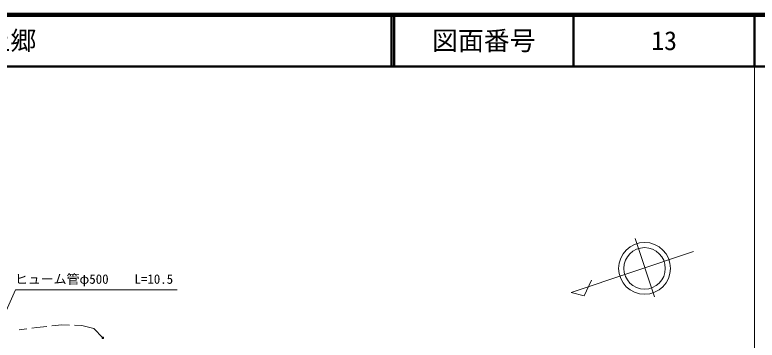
# Model space of a CAD drawing. Units: millimetres, scale not verified. Extents: x 40000 to 680000, y 20000 to 380000.
# Drawn here: x 435889 to 579500, y 316996 to 380000 of the extents above; entities that cross this region are included whole.
import ezdxf
from ezdxf.enums import TextEntityAlignment as Align

# ---------------------------------------------------------------- set-up
doc = ezdxf.new("R2010")
doc.units = ezdxf.units.MM
doc.header["$LTSCALE"] = 1000
for name, color, linetype, lineweight in [('M-BGD', 7, 'Continuous', 13), ('M-BMK-SRVR', 3, 'Continuous', 13), ('M-STR-HTXT', 7, 'Continuous', 13), ('M-TTL', 2, 'Continuous', 140), ('M-TTL-BAND', 7, 'Continuous', 13), ('M-TTL-LINE', 7, 'Continuous', 50)]:
    doc.layers.add(name, color=color, linetype=linetype, lineweight=lineweight)
doc.layers.add('M-TTL-TXT', color=7, linetype='Continuous')
doc.styles.add('ＭＳ ゴシック', font='')
doc.styles.get('ＭＳ ゴシック').set_extended_font_data('MS Gothic')

msp = doc.modelspace()

# ---------------------------------------------------------------- linework, layer by layer
at = {"layer": 'M-BGD'}
for p, q in [((438201, 319195), (436713, 319008)), ((440142, 319440), (439193, 319320)), ((442073, 319640), (440142, 319440)), ((444998, 319943), (443068, 319743)), ((446434, 319908), (444998, 319943)), ((448870, 319849), (447434, 319884)), ((451197, 319235), (448870, 319849)), ((452908, 317441), (451197, 319235))]:
    msp.add_line(p, q, dxfattribs=at)
for radius in [150, 120, 100]:
    msp.add_circle((452908, 317441), radius, dxfattribs=at)
at = {"layer": 'M-BMK-SRVR'}
for p, q in [((559663, 325358), (555888, 336695)), ((567184, 334198), (543489, 326226)), ((546009, 325587), (547470, 328607)), ((543489, 326226), (546009, 325587))]:
    msp.add_line(p, q, dxfattribs=at)
for radius in [5016, 4013]:
    msp.add_circle((557717, 330900), radius, dxfattribs=at)
at = {"layer": 'M-STR-HTXT'}
for p, q in [((425121, 302948), (436043, 326744)), ((436043, 326744), (467310, 326744))]:
    msp.add_line(p, q, dxfattribs=at)
at = {"layer": 'M-TTL'}
msp.add_line((680000, 380000), (40000, 380000), dxfattribs=at)
at = {"layer": 'M-TTL-BAND'}
msp.add_line((579000, 20000), (579000, 370000), dxfattribs=at)
at = {"layer": 'M-TTL-LINE'}
for p, q in [((508747, 380000), (508747, 370000)), ((509247, 380000), (509247, 370000)), ((543997, 380000), (543997, 370000)), ((579000, 380000), (579000, 370000)), ((40000, 370000), (680000, 370000))]:
    msp.add_line(p, q, dxfattribs=at)

# ---------------------------------------------------------------- texts
at = {"layer": 'M-STR-HTXT', "style": 'ＭＳ ゴシック'}
msp.add_text('ヒューム管φ500\u3000\u3000L=10.5', height=1833, dxfattribs=at).set_placement((435894, 327361), align=Align.BOTTOM_LEFT)
at = {"layer": 'M-TTL-TXT', "style": 'ＭＳ ゴシック'}
msp.add_text('山口市仁保上郷', height=3666, dxfattribs=at).set_placement((405024, 375000), align=Align.MIDDLE_LEFT)
for s, p in [('図面番号', (526622, 375000)), ('13', (561497, 375000))]:
    msp.add_text(s, height=3666, dxfattribs=at).set_placement(p, align=Align.MIDDLE_CENTER)

doc.saveas('drawing.dxf')
